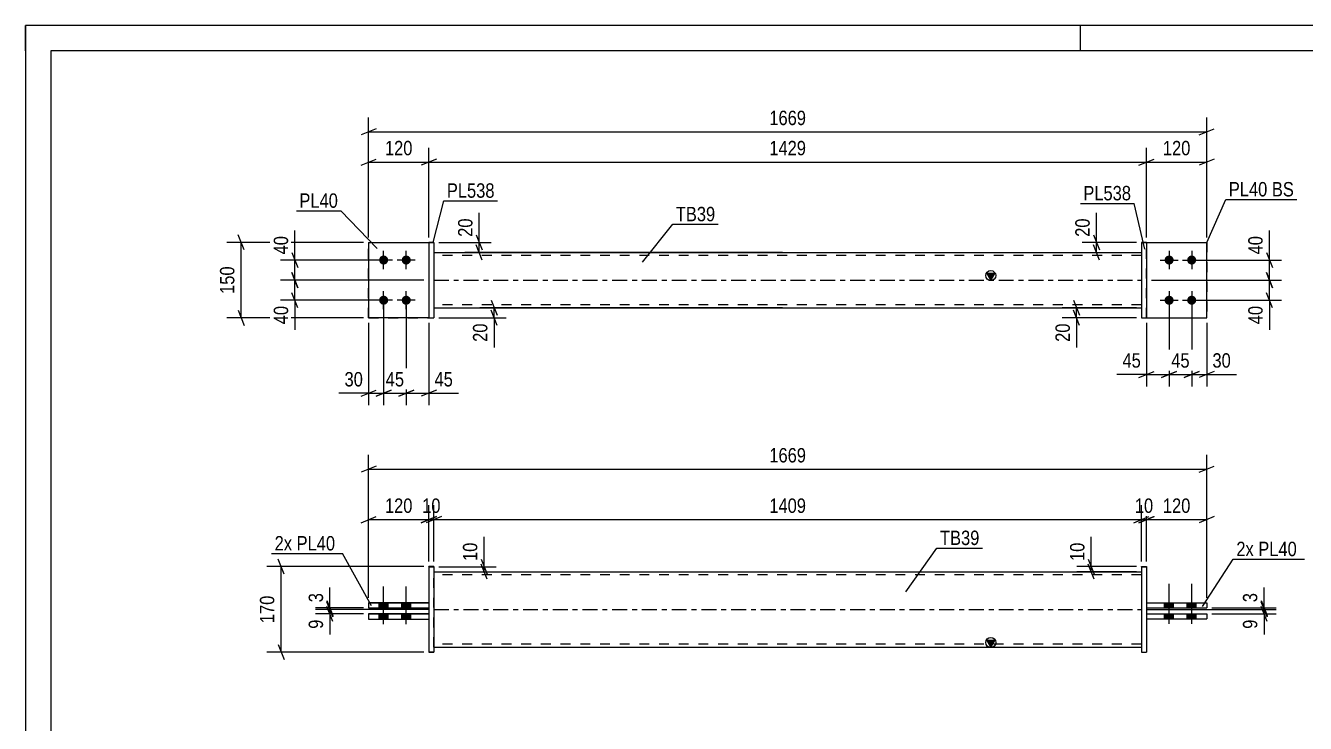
# Model space of a CAD drawing. Header units: millimetres. Extents: x 0 to 420, y 0 to 297.
# Drawn here: x 0 to 254.8, y 158.1 to 297 of the extents above; entities that cross this region are included whole.
import ezdxf

# ---------------------------------------------------------------- set-up
doc = ezdxf.new("R2010")
doc.units = ezdxf.units.MM
doc.linetypes.add('DXK_LINE_DOT2', pattern=[3.9198, 1.9599, -1.9599])
doc.linetypes.add('DXK_LINE_DOT3', pattern=[5.9187, 2.979, -0.9799, 0.9799, -0.9799])
doc.styles.add('Arial Narrow', font='ARIALN.TTF', dxfattribs={"height": 0.2})

# ---------------------------------------------------------------- blocks, each defined once
blk = doc.blocks.new('Unknown-585763677-1163')
at = {"color": 5, "linetype": 'Continuous'}
for p, q in [((420, 297), (0, 297)), ((0, 297), (0, 0)), ((0, 292), (0, 297)), ((210, 292), (210, 297)), ((415, 292), (5, 292)), ((5, 292), (5, 5))]:
    blk.add_line(p, q, dxfattribs=at)
blk = doc.blocks.new('Bolt-585763677-2068 - 2061')
at = {"linetype": 'Continuous'}
for points in [[(70.38, 181.12), (72.18, 181.12), (72.18, 182.12), (70.38, 182.12)], [(70.38, 181.12), (72.18, 181.12), (72.18, 182.12), (70.38, 182.12)], [(74.88, 181.12), (76.68, 181.12), (76.68, 182.12), (74.88, 182.12)], [(74.88, 181.12), (76.68, 181.12), (76.68, 182.12), (74.88, 182.12)], [(70.38, 178.92), (72.18, 178.92), (72.18, 179.92), (70.38, 179.92)], [(70.38, 178.92), (72.18, 178.92), (72.18, 179.92), (70.38, 179.92)], [(74.88, 178.92), (76.68, 178.92), (76.68, 179.92), (74.88, 179.92)], [(74.88, 178.92), (76.68, 178.92), (76.68, 179.92), (74.88, 179.92)]]:
    blk.add_hatch(color=1, dxfattribs=at).paths.add_polyline_path(points)
at = {"color": 1, "linetype": 'Continuous'}
for p, q in [((71.28, 177.92), (71.28, 185.42)), ((71.28, 177.92), (71.28, 185.42)), ((75.78, 177.92), (75.78, 185.42)), ((75.78, 177.92), (75.78, 185.42)), ((70.38, 181.12), (70.38, 182.12)), ((70.38, 181.12), (70.38, 182.12)), ((72.18, 181.12), (72.18, 182.12)), ((72.18, 181.12), (72.18, 182.12)), ((74.88, 181.12), (74.88, 182.12)), ((74.88, 181.12), (74.88, 182.12)), ((76.68, 181.12), (76.68, 182.12)), ((76.68, 181.12), (76.68, 182.12)), ((70.38, 178.92), (70.38, 179.92)), ((70.38, 178.92), (70.38, 179.92)), ((72.18, 178.92), (72.18, 179.92)), ((72.18, 178.92), (72.18, 179.92)), ((74.88, 178.92), (74.88, 179.92)), ((74.88, 178.92), (74.88, 179.92)), ((76.68, 178.92), (76.68, 179.92)), ((76.68, 178.92), (76.68, 179.92))]:
    blk.add_line(p, q, dxfattribs=at)
blk = doc.blocks.new('Part-585763677-2085 - 2061')
at = {"color": 2, "linetype": 'Continuous'}
for p, q in [((222.16, 189.34), (223.16, 189.34)), ((222.16, 189.33), (222.16, 172.33)), ((222.16, 189.33), (223.16, 189.33)), ((223.16, 189.33), (223.16, 172.33)), ((222.16, 172.33), (223.16, 172.33))]:
    blk.add_line(p, q, dxfattribs=at)
at = {"color": 7, "linetype": 'DXK_LINE_DOT2'}
for p, q in [((222.16, 189.33), (222.16, 189.34)), ((222.16, 189.34), (222.16, 189.33)), ((223.16, 189.33), (223.16, 189.34)), ((223.16, 189.34), (223.16, 189.33)), ((222.16, 172.33), (222.16, 172.34)), ((222.16, 172.34), (223.16, 172.34))]:
    blk.add_line(p, q, dxfattribs=at)
blk = doc.blocks.new('Part-585763677-2077 - 2061')
at = {"color": 2, "linetype": 'Continuous'}
for p, q in [((68.28, 182.12), (80.28, 182.12)), ((80.28, 182.12), (68.28, 182.12)), ((68.28, 182.12), (68.28, 181.12)), ((68.28, 181.12), (80.28, 181.12)), ((80.28, 182.12), (80.28, 181.12))]:
    blk.add_line(p, q, dxfattribs=at)
at = {"color": 7, "linetype": 'DXK_LINE_DOT2'}
for p, q in [((68.28, 182.12), (68.28, 182.12)), ((68.28, 182.12), (68.28, 182.12)), ((68.28, 181.12), (80.28, 181.12)), ((80.28, 182.12), (80.28, 182.12))]:
    blk.add_line(p, q, dxfattribs=at)
blk = doc.blocks.new('Bolt-585763677-2069 - 2061')
at = {"linetype": 'Continuous'}
for points in [[(228.56, 182.13), (226.76, 182.13), (226.76, 181.13), (228.56, 181.13)], [(228.56, 182.13), (226.76, 182.13), (226.76, 181.13), (228.56, 181.13)], [(233.06, 182.13), (231.26, 182.13), (231.26, 181.13), (233.06, 181.13)], [(233.06, 182.13), (231.26, 182.13), (231.26, 181.13), (233.06, 181.13)], [(228.56, 179.93), (226.76, 179.93), (226.76, 178.93), (228.56, 178.93)], [(228.56, 179.93), (226.76, 179.93), (226.76, 178.93), (228.56, 178.93)], [(233.06, 179.93), (231.26, 179.93), (231.26, 178.93), (233.06, 178.93)], [(233.06, 179.93), (231.26, 179.93), (231.26, 178.93), (233.06, 178.93)]]:
    blk.add_hatch(color=1, dxfattribs=at).paths.add_polyline_path(points)
at = {"color": 1, "linetype": 'Continuous'}
for p, q in [((227.66, 177.93), (227.66, 185.93)), ((227.66, 177.93), (227.66, 185.93)), ((232.16, 177.93), (232.16, 185.93)), ((232.16, 177.93), (232.16, 185.93)), ((226.76, 181.13), (226.76, 182.13)), ((226.76, 181.13), (226.76, 182.13)), ((228.56, 181.13), (228.56, 182.13)), ((228.56, 181.13), (228.56, 182.13)), ((231.26, 181.13), (231.26, 182.13)), ((231.26, 181.13), (231.26, 182.13)), ((233.06, 181.13), (233.06, 182.13)), ((233.06, 181.13), (233.06, 182.13)), ((226.76, 178.93), (226.76, 179.93)), ((226.76, 178.93), (226.76, 179.93)), ((228.56, 178.93), (228.56, 179.93)), ((228.56, 178.93), (228.56, 179.93)), ((231.26, 178.93), (231.26, 179.93)), ((231.26, 178.93), (231.26, 179.93)), ((233.06, 178.93), (233.06, 179.93)), ((233.06, 178.93), (233.06, 179.93))]:
    blk.add_line(p, q, dxfattribs=at)
blk = doc.blocks.new('Part-585763677-2072 - 2061')
at = {"color": 2, "linetype": 'Continuous'}
for p, q in [((81.28, 189.34), (80.28, 189.34)), ((80.28, 189.33), (81.28, 189.33)), ((80.28, 189.33), (80.28, 172.33)), ((81.28, 189.33), (81.28, 172.33)), ((81.28, 172.33), (80.28, 172.33))]:
    blk.add_line(p, q, dxfattribs=at)
at = {"color": 7, "linetype": 'DXK_LINE_DOT2'}
for p, q in [((80.28, 189.34), (80.28, 189.33)), ((80.28, 189.33), (80.28, 189.34)), ((81.28, 189.34), (81.28, 189.33)), ((80.28, 172.34), (81.28, 172.34)), ((81.28, 172.33), (81.28, 172.34))]:
    blk.add_line(p, q, dxfattribs=at)
blk = doc.blocks.new('Part-585763677-2090 - 2061')
at = {"color": 2, "linetype": 'Continuous'}
for p, q in [((223.16, 182.13), (223.16, 181.13)), ((223.16, 182.13), (235.16, 182.13)), ((223.16, 182.13), (235.16, 182.13)), ((223.16, 181.13), (235.16, 181.13)), ((235.16, 182.13), (235.16, 181.13))]:
    blk.add_line(p, q, dxfattribs=at)
at = {"color": 7, "linetype": 'DXK_LINE_DOT2'}
for p, q in [((223.16, 182.13), (223.16, 182.13)), ((223.16, 182.13), (223.16, 182.13)), ((223.16, 181.13), (235.16, 181.13)), ((235.16, 182.13), (235.16, 182.13))]:
    blk.add_line(p, q, dxfattribs=at)
blk = doc.blocks.new('Part-585763677-2082 - 2061')
at = {"color": 2, "linetype": 'Continuous'}
for p, q in [((68.28, 179.92), (80.28, 179.92)), ((80.28, 179.92), (68.28, 179.92)), ((68.28, 179.92), (68.28, 178.92)), ((68.28, 178.92), (80.28, 178.92)), ((80.28, 179.92), (80.28, 178.92))]:
    blk.add_line(p, q, dxfattribs=at)
at = {"color": 7, "linetype": 'DXK_LINE_DOT2'}
for p, q in [((68.28, 179.92), (68.28, 179.92)), ((68.28, 179.92), (68.28, 179.92)), ((68.28, 178.92), (80.28, 178.92)), ((80.28, 179.92), (80.28, 179.92))]:
    blk.add_line(p, q, dxfattribs=at)
blk = doc.blocks.new('Part-585763677-2095 - 2061')
at = {"color": 2, "linetype": 'Continuous'}
for p, q in [((223.16, 179.93), (223.16, 178.93)), ((223.16, 179.93), (235.16, 179.93)), ((223.16, 179.93), (235.16, 179.93)), ((223.16, 178.93), (235.16, 178.93)), ((235.16, 179.93), (235.16, 178.93))]:
    blk.add_line(p, q, dxfattribs=at)
at = {"color": 7, "linetype": 'DXK_LINE_DOT2'}
for p, q in [((223.16, 179.93), (223.16, 179.93)), ((223.16, 179.93), (223.16, 179.93)), ((223.16, 178.93), (235.16, 178.93)), ((235.16, 179.93), (235.16, 179.93))]:
    blk.add_line(p, q, dxfattribs=at)
blk = doc.blocks.new('Part-585763677-2100 - 2061')
at = {"linetype": 'Continuous'}
blk.add_hatch(color=2, dxfattribs=at).paths.add_polyline_path([(192.16, 173.34), (191.36, 174.74), (192.96, 174.74)])
at = {"color": 2, "linetype": 'Continuous'}
for p, q in [((81.28, 188.34), (222.16, 188.34)), ((81.28, 173.34), (222.16, 173.34)), ((192.16, 173.34), (191.36, 174.74)), ((191.36, 174.74), (192.96, 174.74)), ((192.96, 174.74), (192.16, 173.34))]:
    blk.add_line(p, q, dxfattribs=at)
at = {"color": 7, "linetype": 'DXK_LINE_DOT2'}
for p, q in [((81.28, 173.34), (81.28, 188.34)), ((222.16, 187.74), (81.28, 187.74)), ((222.16, 188.34), (222.16, 173.34)), ((222.16, 173.94), (81.28, 173.94))]:
    blk.add_line(p, q, dxfattribs=at)
at = {"color": 7, "linetype": 'DXK_LINE_DOT3'}
blk.add_line((81.28, 180.84), (222.16, 180.84), dxfattribs=at)
at = {"color": 2, "linetype": 'Continuous'}
blk.add_circle((192.16, 174.24), 1, dxfattribs=at)
blk = doc.blocks.new('Bolt-585763677-1722 - 1718')
at = {"linetype": 'Continuous'}
for points in [[(71.28, 251.25), (71.47, 251.23), (71.65, 251.17), (71.81, 251.08), (71.95, 250.95), (72.06, 250.8), (72.14, 250.63), (72.18, 250.44), (72.18, 250.25), (72.14, 250.07), (72.06, 249.9), (71.95, 249.75), (71.81, 249.62), (71.65, 249.53), (71.47, 249.47), (71.28, 249.45), (71.09, 249.47), (70.92, 249.53), (70.75, 249.62), (70.61, 249.75), (70.5, 249.9), (70.43, 250.07), (70.39, 250.25), (70.39, 250.44), (70.43, 250.63), (70.5, 250.8), (70.61, 250.95), (70.75, 251.08), (70.92, 251.17), (71.09, 251.23)], [(75.78, 251.25), (75.97, 251.23), (76.15, 251.17), (76.31, 251.08), (76.45, 250.95), (76.56, 250.8), (76.64, 250.63), (76.68, 250.44), (76.68, 250.25), (76.64, 250.07), (76.56, 249.9), (76.45, 249.75), (76.31, 249.62), (76.15, 249.53), (75.97, 249.47), (75.78, 249.45), (75.59, 249.47), (75.42, 249.53), (75.25, 249.62), (75.11, 249.75), (75, 249.9), (74.93, 250.07), (74.89, 250.25), (74.89, 250.44), (74.93, 250.63), (75, 250.8), (75.11, 250.95), (75.25, 251.08), (75.42, 251.17), (75.59, 251.23)], [(71.28, 243.25), (71.47, 243.23), (71.65, 243.17), (71.81, 243.08), (71.95, 242.95), (72.06, 242.8), (72.14, 242.63), (72.18, 242.44), (72.18, 242.25), (72.14, 242.07), (72.06, 241.9), (71.95, 241.75), (71.81, 241.62), (71.65, 241.53), (71.47, 241.47), (71.28, 241.45), (71.09, 241.47), (70.92, 241.53), (70.75, 241.62), (70.61, 241.75), (70.5, 241.9), (70.43, 242.07), (70.39, 242.25), (70.39, 242.44), (70.43, 242.63), (70.5, 242.8), (70.61, 242.95), (70.75, 243.08), (70.92, 243.17), (71.09, 243.23)], [(75.78, 243.25), (75.97, 243.23), (76.15, 243.17), (76.31, 243.08), (76.45, 242.95), (76.56, 242.8), (76.64, 242.63), (76.68, 242.44), (76.68, 242.25), (76.64, 242.07), (76.56, 241.9), (76.45, 241.75), (76.31, 241.62), (76.15, 241.53), (75.97, 241.47), (75.78, 241.45), (75.59, 241.47), (75.42, 241.53), (75.25, 241.62), (75.11, 241.75), (75, 241.9), (74.93, 242.07), (74.89, 242.25), (74.89, 242.44), (74.93, 242.63), (75, 242.8), (75.11, 242.95), (75.25, 243.08), (75.42, 243.17), (75.59, 243.23)]]:
    blk.add_hatch(color=1, dxfattribs=at).paths.add_polyline_path(points)
at = {"color": 1, "linetype": 'Continuous'}
for p, q in [((73.08, 250.35), (69.48, 250.35)), ((71.28, 248.55), (71.28, 252.15)), ((77.58, 250.35), (73.98, 250.35)), ((75.78, 248.55), (75.78, 252.15)), ((73.08, 242.35), (69.48, 242.35)), ((71.28, 240.55), (71.28, 244.15)), ((77.58, 242.35), (73.98, 242.35)), ((75.78, 240.55), (75.78, 244.15))]:
    blk.add_line(p, q, dxfattribs=at)
blk = doc.blocks.new('Bolt-585763677-1723 - 1718')
at = {"linetype": 'Continuous'}
for points in [[(227.66, 251.25), (227.85, 251.23), (228.03, 251.17), (228.19, 251.08), (228.33, 250.95), (228.44, 250.8), (228.52, 250.63), (228.56, 250.44), (228.56, 250.25), (228.52, 250.07), (228.44, 249.9), (228.33, 249.75), (228.19, 249.62), (228.03, 249.53), (227.85, 249.47), (227.66, 249.45), (227.48, 249.47), (227.3, 249.53), (227.13, 249.62), (226.99, 249.75), (226.88, 249.9), (226.81, 250.07), (226.77, 250.25), (226.77, 250.44), (226.81, 250.63), (226.88, 250.8), (226.99, 250.95), (227.13, 251.08), (227.3, 251.17), (227.48, 251.23)], [(232.16, 251.25), (232.35, 251.23), (232.53, 251.17), (232.69, 251.08), (232.83, 250.95), (232.94, 250.8), (233.02, 250.63), (233.06, 250.44), (233.06, 250.25), (233.02, 250.07), (232.94, 249.9), (232.83, 249.75), (232.69, 249.62), (232.53, 249.53), (232.35, 249.47), (232.16, 249.45), (231.98, 249.47), (231.8, 249.53), (231.63, 249.62), (231.49, 249.75), (231.38, 249.9), (231.31, 250.07), (231.27, 250.25), (231.27, 250.44), (231.31, 250.63), (231.38, 250.8), (231.49, 250.95), (231.63, 251.08), (231.8, 251.17), (231.98, 251.23)], [(227.66, 243.25), (227.85, 243.23), (228.03, 243.17), (228.19, 243.08), (228.33, 242.95), (228.44, 242.8), (228.52, 242.63), (228.56, 242.44), (228.56, 242.25), (228.52, 242.07), (228.44, 241.9), (228.33, 241.75), (228.19, 241.62), (228.03, 241.53), (227.85, 241.47), (227.66, 241.45), (227.48, 241.47), (227.3, 241.53), (227.13, 241.62), (226.99, 241.75), (226.88, 241.9), (226.81, 242.07), (226.77, 242.25), (226.77, 242.44), (226.81, 242.63), (226.88, 242.8), (226.99, 242.95), (227.13, 243.08), (227.3, 243.17), (227.48, 243.23)], [(232.16, 243.25), (232.35, 243.23), (232.53, 243.17), (232.69, 243.08), (232.83, 242.95), (232.94, 242.8), (233.02, 242.63), (233.06, 242.44), (233.06, 242.25), (233.02, 242.07), (232.94, 241.9), (232.83, 241.75), (232.69, 241.62), (232.53, 241.53), (232.35, 241.47), (232.16, 241.45), (231.98, 241.47), (231.8, 241.53), (231.63, 241.62), (231.49, 241.75), (231.38, 241.9), (231.31, 242.07), (231.27, 242.25), (231.27, 242.44), (231.31, 242.63), (231.38, 242.8), (231.49, 242.95), (231.63, 243.08), (231.8, 243.17), (231.98, 243.23)]]:
    blk.add_hatch(color=1, dxfattribs=at).paths.add_polyline_path(points)
at = {"color": 1, "linetype": 'Continuous'}
for p, q in [((225.86, 250.35), (229.46, 250.35)), ((227.66, 252.15), (227.66, 248.55)), ((230.36, 250.35), (233.96, 250.35)), ((232.16, 252.15), (232.16, 248.55)), ((225.86, 242.35), (229.46, 242.35)), ((227.66, 244.15), (227.66, 240.55)), ((230.36, 242.35), (233.96, 242.35)), ((232.16, 244.15), (232.16, 240.55))]:
    blk.add_line(p, q, dxfattribs=at)
blk = doc.blocks.new('Part-585763677-1728 - 1718')
at = {"color": 2, "linetype": 'Continuous'}
for p, q in [((80.28, 253.85), (81.28, 253.85)), ((81.28, 253.85), (80.28, 253.85)), ((80.28, 253.85), (80.28, 238.85)), ((81.28, 253.85), (81.28, 238.85)), ((80.28, 238.85), (81.28, 238.85))]:
    blk.add_line(p, q, dxfattribs=at)
at = {"color": 7, "linetype": 'DXK_LINE_DOT2'}
for p, q in [((80.28, 253.85), (80.28, 253.85)), ((80.28, 253.85), (80.28, 253.85)), ((81.28, 253.85), (81.28, 253.85)), ((80.28, 238.85), (81.28, 238.85))]:
    blk.add_line(p, q, dxfattribs=at)
blk = doc.blocks.new('Part-585763677-1733 - 1718')
at = {"color": 2, "linetype": 'Continuous'}
for p, q in [((68.28, 253.85), (80.28, 253.85)), ((68.28, 253.85), (68.28, 238.85)), ((80.28, 238.85), (68.28, 238.85)), ((68.28, 238.85), (68.28, 238.85))]:
    blk.add_line(p, q, dxfattribs=at)
at = {"color": 7, "linetype": 'DXK_LINE_DOT2'}
for p, q in [((68.28, 253.85), (80.28, 253.85)), ((80.28, 253.85), (80.28, 253.85)), ((80.28, 253.85), (80.28, 238.85)), ((68.28, 238.85), (80.28, 238.85))]:
    blk.add_line(p, q, dxfattribs=at)
blk = doc.blocks.new('Part-585763677-1734 - 1718')
at = {"color": 7, "linetype": 'DXK_LINE_DOT2'}
for p, q in [((68.28, 253.85), (80.28, 253.85)), ((68.28, 253.85), (80.28, 253.85)), ((68.28, 238.85), (68.28, 253.85)), ((80.28, 253.85), (80.28, 253.85)), ((80.28, 253.85), (80.28, 238.85)), ((68.28, 238.85), (80.28, 238.85)), ((80.28, 238.85), (68.28, 238.85)), ((68.28, 238.85), (68.28, 238.85))]:
    blk.add_line(p, q, dxfattribs=at)
blk = doc.blocks.new('Part-585763677-1739 - 1718')
at = {"color": 2, "linetype": 'Continuous'}
for p, q in [((223.16, 253.85), (222.16, 253.85)), ((222.16, 253.85), (223.16, 253.85)), ((222.16, 253.85), (222.16, 238.85)), ((223.16, 253.85), (223.16, 238.85)), ((222.16, 238.85), (223.16, 238.85))]:
    blk.add_line(p, q, dxfattribs=at)
at = {"color": 7, "linetype": 'DXK_LINE_DOT2'}
for p, q in [((222.16, 253.85), (222.16, 253.85)), ((222.16, 253.85), (222.16, 253.85)), ((223.16, 253.85), (223.16, 253.85)), ((223.16, 253.85), (223.16, 253.85)), ((222.16, 238.85), (223.16, 238.85))]:
    blk.add_line(p, q, dxfattribs=at)
blk = doc.blocks.new('Part-585763677-1764 - 1718')
at = {"color": 2, "linetype": 'Continuous'}
for p, q in [((223.16, 253.85), (235.16, 253.85)), ((235.16, 253.85), (235.16, 253.85)), ((235.16, 238.85), (235.16, 253.85)), ((223.16, 238.85), (235.16, 238.85))]:
    blk.add_line(p, q, dxfattribs=at)
at = {"color": 7, "linetype": 'DXK_LINE_DOT2'}
for p, q in [((223.16, 253.85), (235.16, 253.85)), ((223.16, 238.85), (223.16, 253.85)), ((235.16, 253.85), (235.16, 253.85)), ((223.16, 238.85), (223.16, 238.85)), ((223.16, 238.85), (235.16, 238.85))]:
    blk.add_line(p, q, dxfattribs=at)
blk = doc.blocks.new('Part-585763677-1769 - 1718')
at = {"color": 7, "linetype": 'DXK_LINE_DOT2'}
for p, q in [((223.16, 253.85), (235.16, 253.85)), ((223.16, 238.85), (223.16, 253.85)), ((223.16, 253.85), (235.16, 253.85)), ((235.16, 253.85), (235.16, 253.85)), ((235.16, 253.85), (235.16, 238.85)), ((223.16, 238.85), (223.16, 238.85)), ((223.16, 238.85), (235.16, 238.85)), ((223.16, 238.85), (235.16, 238.85))]:
    blk.add_line(p, q, dxfattribs=at)
blk = doc.blocks.new('Part-585763677-1774 - 1718')
at = {"linetype": 'Continuous'}
blk.add_hatch(color=2, dxfattribs=at).paths.add_polyline_path([(192.16, 246.35), (191.36, 247.75), (192.96, 247.75)])
at = {"color": 2, "linetype": 'Continuous'}
for p, q in [((81.28, 251.85), (222.16, 251.85)), ((192.16, 246.35), (191.36, 247.75)), ((191.36, 247.75), (192.96, 247.75)), ((192.96, 247.75), (192.16, 246.35)), ((81.28, 240.85), (222.16, 240.85))]:
    blk.add_line(p, q, dxfattribs=at)
at = {"color": 7, "linetype": 'DXK_LINE_DOT2'}
for p, q in [((81.28, 251.85), (81.28, 240.85)), ((222.16, 251.25), (81.28, 251.25)), ((222.16, 251.85), (222.16, 240.85)), ((222.16, 241.45), (81.28, 241.45))]:
    blk.add_line(p, q, dxfattribs=at)
at = {"color": 7, "linetype": 'DXK_LINE_DOT3'}
blk.add_line((81.28, 246.35), (222.16, 246.35), dxfattribs=at)
at = {"color": 2, "linetype": 'Continuous'}
blk.add_circle((192.16, 247.25), 1, dxfattribs=at)
blk = doc.blocks.new('StraightDimension-585763677-2757 - 2061')
at = {"color": 7, "linetype": 'Continuous'}
for p, q in [((223.16, 190.33), (223.16, 201.54)), ((235.16, 183.13), (235.16, 201.54)), ((221.66, 198.09), (224.66, 199.29)), ((236.66, 199.29), (233.66, 198.09)), ((223.16, 198.69), (235.16, 198.69))]:
    blk.add_line(p, q, dxfattribs=at)
at = {"color": 0}
blk.add_wipeout([(232.51, 199.44), (232.51, 203.64), (225.82, 203.64), (225.82, 199.44)], dxfattribs=at)
at = {"color": 3, "style": 'Arial Narrow'}
blk.add_text('120', height=2.863, dxfattribs=at).set_placement((226.42, 200.04))
blk = doc.blocks.new('StraightDimension-585763677-2163 - 2061')
at = {"color": 7, "linetype": 'Continuous'}
for p, q in [((68.28, 183.12), (68.28, 211.57)), ((235.16, 183.13), (235.16, 211.57)), ((69.78, 209.32), (66.78, 208.12)), ((233.66, 208.12), (236.66, 209.32)), ((68.28, 208.72), (235.16, 208.72))]:
    blk.add_line(p, q, dxfattribs=at)
at = {"color": 0}
blk.add_wipeout([(155.98, 209.47), (155.98, 213.67), (147.47, 213.67), (147.47, 209.47)], dxfattribs=at)
at = {"color": 3, "style": 'Arial Narrow'}
blk.add_text('1669', height=2.863, dxfattribs=at).set_placement((148.07, 210.07))
blk = doc.blocks.new('StraightDimension-585763677-2146 - 2061')
at = {"color": 7, "linetype": 'Continuous'}
for p, q in [((236.16, 181.13), (248.97, 181.13)), ((245.97, 182.63), (247.17, 179.63)), ((247.17, 179.34), (245.97, 182.34)), ((246.57, 180.84), (246.57, 181.13)), ((223.16, 180.84), (248.97, 180.84))]:
    blk.add_line(p, q, dxfattribs=at)
at = {"color": 0}
blk.add_wipeout([(245.82, 184.68), (241.62, 184.68), (241.62, 181.66), (245.82, 181.66)], dxfattribs=at)
at = {"color": 7, "linetype": 'Continuous'}
blk.add_line((246.57, 181.13), (246.57, 185.21), dxfattribs=at)
blk.add_line((246.57, 181.13), (246.57, 185.21), dxfattribs=at)
at = {"color": 3, "style": 'Arial Narrow'}
blk.add_text('3', height=2.86, rotation=90.0002, dxfattribs=at).set_placement((245.22, 182.26))
blk = doc.blocks.new('StraightDimension-585763677-2109 - 2061')
at = {"color": 7, "linetype": 'Continuous'}
for p, q in [((79.28, 189.34), (48.01, 189.34)), ((51.46, 187.84), (50.26, 190.84)), ((50.86, 172.34), (50.86, 189.34)), ((50.26, 173.84), (51.46, 170.84)), ((79.28, 172.34), (48.01, 172.34))]:
    blk.add_line(p, q, dxfattribs=at)
at = {"color": 0}
blk.add_wipeout([(50.11, 184.18), (45.91, 184.18), (45.91, 177.49), (50.11, 177.49)], dxfattribs=at)
at = {"color": 3, "style": 'Arial Narrow'}
blk.add_text('170', height=2.863, rotation=90.0002, dxfattribs=at).set_placement((49.51, 178.09))
blk = doc.blocks.new('StraightDimension-585763677-2120 - 2061')
at = {"color": 7, "linetype": 'Continuous'}
for p, q in [((221.16, 189.34), (209.31, 189.34)), ((211.56, 190.84), (212.76, 187.84)), ((212.76, 186.84), (211.56, 189.84)), ((212.16, 188.34), (212.16, 189.34)), ((221.16, 188.34), (209.31, 188.34))]:
    blk.add_line(p, q, dxfattribs=at)
at = {"color": 0}
blk.add_wipeout([(211.41, 194.72), (207.21, 194.72), (207.21, 189.86), (211.41, 189.86)], dxfattribs=at)
at = {"color": 7, "linetype": 'Continuous'}
blk.add_line((212.16, 189.34), (212.16, 195.24), dxfattribs=at)
blk.add_line((212.16, 189.34), (212.16, 195.24), dxfattribs=at)
at = {"color": 3, "style": 'Arial Narrow'}
blk.add_text('10', height=2.863, rotation=90.0002, dxfattribs=at).set_placement((210.81, 190.46))
blk = doc.blocks.new('StraightDimension-585763677-2760 - 2061')
at = {"color": 7, "linetype": 'Continuous'}
for p, q in [((80.28, 190.34), (80.28, 201.54)), ((81.28, 190.33), (81.28, 201.54)), ((78.78, 198.09), (81.78, 199.29)), ((82.78, 199.29), (79.78, 198.09)), ((80.28, 198.69), (81.28, 198.69))]:
    blk.add_line(p, q, dxfattribs=at)
at = {"color": 0}
blk.add_wipeout([(83.21, 199.44), (83.21, 203.64), (78.35, 203.64), (78.35, 199.44)], dxfattribs=at)
at = {"color": 3, "style": 'Arial Narrow'}
blk.add_text('10', height=2.863, dxfattribs=at).set_placement((78.95, 200.04))
blk = doc.blocks.new('StraightDimension-585763677-2130 - 2061')
at = {"color": 7, "linetype": 'Continuous'}
for p, q in [((245.97, 182.34), (247.17, 179.34)), ((247.17, 178.43), (245.97, 181.43)), ((223.16, 180.84), (248.97, 180.84)), ((236.16, 179.93), (248.97, 179.93)), ((246.57, 179.93), (246.57, 180.84))]:
    blk.add_line(p, q, dxfattribs=at)
at = {"color": 0}
blk.add_wipeout([(245.82, 179.4), (241.62, 179.4), (241.62, 176.37), (245.82, 176.37)], dxfattribs=at)
at = {"color": 7, "linetype": 'Continuous'}
blk.add_line((246.57, 179.93), (246.57, 175.85), dxfattribs=at)
blk.add_line((246.57, 179.93), (246.57, 175.85), dxfattribs=at)
at = {"color": 3, "style": 'Arial Narrow'}
blk.add_text('9', height=2.86, rotation=90.0002, dxfattribs=at).set_placement((245.22, 176.97))
blk = doc.blocks.new('StraightDimension-585763677-2174 - 2061')
at = {"color": 7, "linetype": 'Continuous'}
for p, q in [((59.97, 182.34), (61.17, 179.34)), ((61.17, 178.42), (59.97, 181.42)), ((80.28, 180.84), (57.72, 180.84)), ((67.28, 179.92), (57.72, 179.92)), ((60.57, 179.92), (60.57, 180.84))]:
    blk.add_line(p, q, dxfattribs=at)
at = {"color": 0}
blk.add_wipeout([(59.82, 179.4), (55.62, 179.4), (55.62, 176.37), (59.82, 176.37)], dxfattribs=at)
at = {"color": 7, "linetype": 'Continuous'}
blk.add_line((60.57, 179.92), (60.57, 175.84), dxfattribs=at)
blk.add_line((60.57, 179.92), (60.57, 175.84), dxfattribs=at)
at = {"color": 3, "style": 'Arial Narrow'}
blk.add_text('9', height=2.86, rotation=90.0002, dxfattribs=at).set_placement((59.22, 176.97))
blk = doc.blocks.new('StraightDimension-585763677-2254 - 2061')
at = {"color": 7, "linetype": 'Continuous'}
for p, q in [((82.28, 189.33), (93.68, 189.33)), ((90.68, 190.83), (91.88, 187.83)), ((91.88, 186.84), (90.68, 189.84)), ((91.28, 188.34), (91.28, 189.33)), ((82.28, 188.34), (93.68, 188.34))]:
    blk.add_line(p, q, dxfattribs=at)
at = {"color": 0}
blk.add_wipeout([(90.53, 194.72), (86.33, 194.72), (86.33, 189.86), (90.53, 189.86)], dxfattribs=at)
at = {"color": 7, "linetype": 'Continuous'}
blk.add_line((91.28, 189.33), (91.28, 195.24), dxfattribs=at)
blk.add_line((91.28, 189.33), (91.28, 195.24), dxfattribs=at)
at = {"color": 3, "style": 'Arial Narrow'}
blk.add_text('10', height=2.863, rotation=90.0002, dxfattribs=at).set_placement((89.93, 190.46))
blk = doc.blocks.new('StraightDimension-585763677-2190 - 2061')
at = {"color": 7, "linetype": 'Continuous'}
for p, q in [((67.28, 181.12), (57.72, 181.12)), ((59.97, 182.62), (61.17, 179.62)), ((61.17, 179.34), (59.97, 182.34)), ((60.57, 180.84), (60.57, 181.12)), ((80.28, 180.84), (57.72, 180.84))]:
    blk.add_line(p, q, dxfattribs=at)
at = {"color": 0}
blk.add_wipeout([(59.82, 184.67), (55.62, 184.67), (55.62, 181.65), (59.82, 181.65)], dxfattribs=at)
at = {"color": 7, "linetype": 'Continuous'}
blk.add_line((60.57, 181.12), (60.57, 185.2), dxfattribs=at)
blk.add_line((60.57, 181.12), (60.57, 185.2), dxfattribs=at)
at = {"color": 3, "style": 'Arial Narrow'}
blk.add_text('3', height=2.86, rotation=90.0002, dxfattribs=at).set_placement((59.22, 182.25))
blk = doc.blocks.new('StraightDimension-585763677-2758 - 2061')
at = {"color": 7, "linetype": 'Continuous'}
for p, q in [((222.16, 190.34), (222.16, 201.54)), ((223.16, 190.33), (223.16, 201.54)), ((220.66, 198.09), (223.66, 199.29)), ((224.66, 199.29), (221.66, 198.09)), ((222.16, 198.69), (223.16, 198.69))]:
    blk.add_line(p, q, dxfattribs=at)
at = {"color": 0}
blk.add_wipeout([(225.09, 199.44), (225.09, 203.64), (220.24, 203.64), (220.24, 199.44)], dxfattribs=at)
at = {"color": 3, "style": 'Arial Narrow'}
blk.add_text('10', height=2.863, dxfattribs=at).set_placement((220.84, 200.04))
blk = doc.blocks.new('StraightDimension-585763677-2759 - 2061')
at = {"color": 7, "linetype": 'Continuous'}
for p, q in [((81.28, 190.33), (81.28, 201.54)), ((222.16, 190.34), (222.16, 201.54)), ((82.78, 199.29), (79.78, 198.09)), ((220.66, 198.09), (223.66, 199.29)), ((81.28, 198.69), (222.16, 198.69))]:
    blk.add_line(p, q, dxfattribs=at)
at = {"color": 0}
blk.add_wipeout([(155.98, 199.44), (155.98, 203.64), (147.47, 203.64), (147.47, 199.44)], dxfattribs=at)
at = {"color": 3, "style": 'Arial Narrow'}
blk.add_text('1409', height=2.863, dxfattribs=at).set_placement((148.07, 200.04))
blk = doc.blocks.new('StraightDimension-585763677-2761 - 2061')
at = {"color": 7, "linetype": 'Continuous'}
for p, q in [((68.28, 183.12), (68.28, 201.54)), ((80.28, 190.34), (80.28, 201.54)), ((66.78, 198.09), (69.78, 199.29)), ((81.78, 199.29), (78.78, 198.09)), ((68.28, 198.69), (80.28, 198.69))]:
    blk.add_line(p, q, dxfattribs=at)
at = {"color": 0}
blk.add_wipeout([(77.62, 199.44), (77.62, 203.64), (70.94, 203.64), (70.94, 199.44)], dxfattribs=at)
at = {"color": 3, "style": 'Arial Narrow'}
blk.add_text('120', height=2.863, dxfattribs=at).set_placement((71.54, 200.04))
blk = doc.blocks.new('StraightDimension-585763677-1979 - 1718')
at = {"color": 7, "linetype": 'Continuous'}
for p, q in [((247.03, 247.85), (248.23, 244.85)), ((224.16, 246.35), (250.03, 246.35)), ((247.63, 242.35), (247.63, 246.35)), ((233.16, 242.35), (250.03, 242.35)), ((248.23, 240.85), (247.03, 243.85))]:
    blk.add_line(p, q, dxfattribs=at)
at = {"color": 0}
blk.add_wipeout([(246.88, 241.82), (242.68, 241.82), (242.68, 236.97), (246.88, 236.97)], dxfattribs=at)
at = {"color": 7, "linetype": 'Continuous'}
blk.add_line((247.63, 242.35), (247.63, 236.44), dxfattribs=at)
blk.add_line((247.63, 242.35), (247.63, 236.44), dxfattribs=at)
at = {"color": 3, "style": 'Arial Narrow'}
blk.add_text('40', height=2.863, rotation=90.0002, dxfattribs=at).set_placement((246.28, 237.57))
blk = doc.blocks.new('StraightDimension-585763677-2033 - 1718')
at = {"color": 7, "linetype": 'Continuous'}
for p, q in [((227.66, 241.35), (227.66, 225.19)), ((223.16, 237.85), (223.16, 225.19)), ((221.66, 226.99), (224.66, 228.19)), ((223.16, 227.59), (227.66, 227.59)), ((229.16, 228.19), (226.16, 226.99))]:
    blk.add_line(p, q, dxfattribs=at)
at = {"color": 0}
blk.add_wipeout([(222.64, 228.34), (222.64, 232.54), (217.78, 232.54), (217.78, 228.34)], dxfattribs=at)
at = {"color": 7, "linetype": 'Continuous'}
blk.add_line((223.16, 227.59), (217.26, 227.59), dxfattribs=at)
blk.add_line((223.16, 227.59), (217.26, 227.59), dxfattribs=at)
at = {"color": 3, "style": 'Arial Narrow'}
blk.add_text('45', height=2.863, dxfattribs=at).set_placement((218.38, 228.94))
blk = doc.blocks.new('StraightDimension-585763677-1972 - 1718')
at = {"color": 7, "linetype": 'Continuous'}
for p, q in [((89.72, 255.35), (90.92, 252.35)), ((82.28, 253.85), (92.72, 253.85)), ((90.92, 250.35), (89.72, 253.35)), ((90.32, 251.85), (90.32, 253.85)), ((150.72, 251.85), (87.47, 251.85))]:
    blk.add_line(p, q, dxfattribs=at)
at = {"color": 0}
blk.add_wipeout([(89.57, 259.23), (85.37, 259.23), (85.37, 254.37), (89.57, 254.37)], dxfattribs=at)
at = {"color": 7, "linetype": 'Continuous'}
blk.add_line((90.32, 253.85), (90.32, 259.75), dxfattribs=at)
blk.add_line((90.32, 253.85), (90.32, 259.75), dxfattribs=at)
at = {"color": 3, "style": 'Arial Narrow'}
blk.add_text('20', height=2.863, rotation=90.0002, dxfattribs=at).set_placement((88.97, 254.97))
blk = doc.blocks.new('StraightDimension-585763677-1777 - 1718')
at = {"color": 7, "linetype": 'Continuous'}
for p, q in [((43.51, 252.35), (42.31, 255.35)), ((67.28, 253.85), (40.06, 253.85)), ((42.91, 238.85), (42.91, 253.85)), ((42.31, 240.35), (43.51, 237.35)), ((67.28, 238.85), (40.06, 238.85))]:
    blk.add_line(p, q, dxfattribs=at)
at = {"color": 0}
blk.add_wipeout([(42.16, 249.69), (37.96, 249.69), (37.96, 243.01), (42.16, 243.01)], dxfattribs=at)
at = {"color": 3, "style": 'Arial Narrow'}
blk.add_text('150', height=2.863, rotation=90.0002, dxfattribs=at).set_placement((41.56, 243.61))
blk = doc.blocks.new('StraightDimension-585763677-1797 - 1718')
at = {"color": 7, "linetype": 'Continuous'}
for p, q in [((68.28, 254.85), (68.28, 272.7)), ((80.28, 254.85), (80.28, 272.7)), ((66.78, 269.25), (69.78, 270.45)), ((81.78, 270.45), (78.78, 269.25)), ((68.28, 269.85), (80.28, 269.85))]:
    blk.add_line(p, q, dxfattribs=at)
at = {"color": 0}
blk.add_wipeout([(77.62, 270.6), (77.62, 274.8), (70.94, 274.8), (70.94, 270.6)], dxfattribs=at)
at = {"color": 3, "style": 'Arial Narrow'}
blk.add_text('120', height=2.863, dxfattribs=at).set_placement((71.54, 271.2))
blk = doc.blocks.new('StraightDimension-585763677-1816 - 1718')
at = {"color": 7, "linetype": 'Continuous'}
for p, q in [((80.28, 254.85), (80.28, 272.7)), ((223.16, 254.85), (223.16, 272.7)), ((81.78, 270.45), (78.78, 269.25)), ((221.66, 269.25), (224.66, 270.45)), ((80.28, 269.85), (223.16, 269.85))]:
    blk.add_line(p, q, dxfattribs=at)
at = {"color": 0}
blk.add_wipeout([(155.98, 270.6), (155.98, 274.8), (147.47, 274.8), (147.47, 270.6)], dxfattribs=at)
at = {"color": 3, "style": 'Arial Narrow'}
blk.add_text('1429', height=2.863, dxfattribs=at).set_placement((148.07, 271.2))
blk = doc.blocks.new('StraightDimension-585763677-1835 - 1718')
at = {"color": 7, "linetype": 'Continuous'}
for p, q in [((223.16, 254.85), (223.16, 272.7)), ((235.16, 254.85), (235.16, 272.7)), ((221.66, 269.25), (224.66, 270.45)), ((236.66, 270.45), (233.66, 269.25)), ((223.16, 269.85), (235.16, 269.85))]:
    blk.add_line(p, q, dxfattribs=at)
at = {"color": 0}
blk.add_wipeout([(232.51, 270.6), (232.51, 274.8), (225.82, 274.8), (225.82, 270.6)], dxfattribs=at)
at = {"color": 3, "style": 'Arial Narrow'}
blk.add_text('120', height=2.863, dxfattribs=at).set_placement((226.42, 271.2))
blk = doc.blocks.new('StraightDimension-585763677-1855 - 1718')
at = {"color": 7, "linetype": 'Continuous'}
for p, q in [((68.28, 254.85), (68.28, 278.7)), ((235.16, 254.85), (235.16, 278.7)), ((69.78, 276.45), (66.78, 275.25)), ((68.28, 275.85), (235.16, 275.85)), ((233.66, 275.25), (236.66, 276.45))]:
    blk.add_line(p, q, dxfattribs=at)
at = {"color": 0}
blk.add_wipeout([(155.98, 276.6), (155.98, 280.8), (147.47, 280.8), (147.47, 276.6)], dxfattribs=at)
at = {"color": 3, "style": 'Arial Narrow'}
blk.add_text('1669', height=2.863, dxfattribs=at).set_placement((148.07, 277.2))
blk = doc.blocks.new('StraightDimension-585763677-1939 - 1718')
at = {"color": 7, "linetype": 'Continuous'}
for p, q in [((53.02, 247.85), (54.22, 244.85)), ((79.28, 246.35), (50.77, 246.35)), ((53.62, 242.35), (53.62, 246.35)), ((70.28, 242.35), (50.77, 242.35)), ((54.22, 240.85), (53.02, 243.85))]:
    blk.add_line(p, q, dxfattribs=at)
at = {"color": 0}
blk.add_wipeout([(52.87, 241.82), (48.67, 241.82), (48.67, 236.97), (52.87, 236.97)], dxfattribs=at)
at = {"color": 7, "linetype": 'Continuous'}
blk.add_line((53.62, 242.35), (53.62, 236.44), dxfattribs=at)
blk.add_line((53.62, 242.35), (53.62, 236.44), dxfattribs=at)
at = {"color": 3, "style": 'Arial Narrow'}
blk.add_text('40', height=2.863, rotation=90.0002, dxfattribs=at).set_placement((52.27, 237.57))
blk = doc.blocks.new('StraightDimension-585763677-1875 - 1718')
at = {"color": 7, "linetype": 'Continuous'}
for p, q in [((75.78, 241.35), (75.78, 221.45)), ((80.28, 237.85), (80.28, 221.45)), ((74.28, 223.25), (77.28, 224.45)), ((81.78, 224.45), (78.78, 223.25)), ((75.78, 223.85), (80.28, 223.85))]:
    blk.add_line(p, q, dxfattribs=at)
at = {"color": 0}
blk.add_wipeout([(85.66, 224.6), (85.66, 228.8), (80.81, 228.8), (80.81, 224.6)], dxfattribs=at)
at = {"color": 7, "linetype": 'Continuous'}
blk.add_line((80.28, 223.85), (86.19, 223.85), dxfattribs=at)
blk.add_line((80.28, 223.85), (86.19, 223.85), dxfattribs=at)
at = {"color": 3, "style": 'Arial Narrow'}
blk.add_text('45', height=2.863, dxfattribs=at).set_placement((81.41, 225.2))
blk = doc.blocks.new('StraightDimension-585763677-1958 - 1718')
at = {"color": 7, "linetype": 'Continuous'}
for p, q in [((208.65, 242.35), (209.85, 239.35)), ((221.16, 240.85), (206.4, 240.85)), ((209.85, 237.35), (208.65, 240.35)), ((209.25, 238.85), (209.25, 240.85)), ((221.16, 238.85), (206.4, 238.85))]:
    blk.add_line(p, q, dxfattribs=at)
at = {"color": 0}
blk.add_wipeout([(208.5, 238.32), (204.3, 238.32), (204.3, 233.47), (208.5, 233.47)], dxfattribs=at)
at = {"color": 7, "linetype": 'Continuous'}
blk.add_line((209.25, 238.85), (209.25, 232.94), dxfattribs=at)
blk.add_line((209.25, 238.85), (209.25, 232.94), dxfattribs=at)
at = {"color": 3, "style": 'Arial Narrow'}
blk.add_text('20', height=2.863, rotation=90.0002, dxfattribs=at).set_placement((207.9, 234.07))
blk = doc.blocks.new('StraightDimension-585763677-1894 - 1718')
at = {"color": 7, "linetype": 'Continuous'}
for p, q in [((71.28, 241.35), (71.28, 221.45)), ((75.78, 241.35), (75.78, 221.45)), ((69.78, 223.25), (72.78, 224.45)), ((77.28, 224.45), (74.28, 223.25)), ((71.28, 223.85), (75.78, 223.85))]:
    blk.add_line(p, q, dxfattribs=at)
at = {"color": 0}
blk.add_wipeout([(75.96, 224.6), (75.96, 228.8), (71.1, 228.8), (71.1, 224.6)], dxfattribs=at)
at = {"color": 3, "style": 'Arial Narrow'}
blk.add_text('45', height=2.863, dxfattribs=at).set_placement((71.7, 225.2))
blk = doc.blocks.new('StraightDimension-585763677-1910 - 1718')
at = {"color": 7, "linetype": 'Continuous'}
for p, q in [((71.28, 241.35), (71.28, 221.45)), ((68.28, 237.85), (68.28, 221.45)), ((66.78, 223.25), (69.78, 224.45)), ((72.78, 224.45), (69.78, 223.25)), ((68.28, 223.85), (71.28, 223.85))]:
    blk.add_line(p, q, dxfattribs=at)
at = {"color": 0}
blk.add_wipeout([(67.76, 224.6), (67.76, 228.8), (62.9, 228.8), (62.9, 224.6)], dxfattribs=at)
at = {"color": 7, "linetype": 'Continuous'}
blk.add_line((68.28, 223.85), (62.38, 223.85), dxfattribs=at)
blk.add_line((68.28, 223.85), (62.38, 223.85), dxfattribs=at)
at = {"color": 3, "style": 'Arial Narrow'}
blk.add_text('30', height=2.863, dxfattribs=at).set_placement((63.5, 225.2))
blk = doc.blocks.new('StraightDimension-585763677-1930 - 1718')
at = {"color": 7, "linetype": 'Continuous'}
for p, q in [((92.68, 242.35), (93.88, 239.35)), ((150.72, 240.85), (90.43, 240.85)), ((93.88, 237.35), (92.68, 240.35)), ((93.28, 238.85), (93.28, 240.85)), ((82.28, 238.85), (95.68, 238.85))]:
    blk.add_line(p, q, dxfattribs=at)
at = {"color": 0}
blk.add_wipeout([(92.53, 238.32), (88.33, 238.32), (88.33, 233.47), (92.53, 233.47)], dxfattribs=at)
at = {"color": 7, "linetype": 'Continuous'}
blk.add_line((93.28, 238.85), (93.28, 232.94), dxfattribs=at)
blk.add_line((93.28, 238.85), (93.28, 232.94), dxfattribs=at)
at = {"color": 3, "style": 'Arial Narrow'}
blk.add_text('20', height=2.863, rotation=90.0002, dxfattribs=at).set_placement((91.93, 234.07))
blk = doc.blocks.new('StraightDimension-585763677-1948 - 1718')
at = {"color": 7, "linetype": 'Continuous'}
for p, q in [((70.28, 250.35), (50.77, 250.35)), ((53.02, 251.85), (54.22, 248.85)), ((53.62, 246.35), (53.62, 250.35)), ((54.22, 244.85), (53.02, 247.85)), ((79.28, 246.35), (50.77, 246.35))]:
    blk.add_line(p, q, dxfattribs=at)
at = {"color": 0}
blk.add_wipeout([(52.87, 255.73), (48.67, 255.73), (48.67, 250.87), (52.87, 250.87)], dxfattribs=at)
at = {"color": 7, "linetype": 'Continuous'}
blk.add_line((53.62, 250.35), (53.62, 256.25), dxfattribs=at)
blk.add_line((53.62, 250.35), (53.62, 256.25), dxfattribs=at)
at = {"color": 3, "style": 'Arial Narrow'}
blk.add_text('40', height=2.863, rotation=90.0002, dxfattribs=at).set_placement((52.27, 251.47))
blk = doc.blocks.new('StraightDimension-585763677-1965 - 1718')
at = {"color": 7, "linetype": 'Continuous'}
for p, q in [((212.6, 255.35), (213.8, 252.35)), ((221.16, 253.85), (210.35, 253.85)), ((213.8, 250.35), (212.6, 253.35)), ((213.2, 251.85), (213.2, 253.85)), ((152.72, 251.85), (215.6, 251.85))]:
    blk.add_line(p, q, dxfattribs=at)
at = {"color": 0}
blk.add_wipeout([(212.45, 259.23), (208.25, 259.23), (208.25, 254.37), (212.45, 254.37)], dxfattribs=at)
at = {"color": 7, "linetype": 'Continuous'}
blk.add_line((213.2, 253.85), (213.2, 259.75), dxfattribs=at)
blk.add_line((213.2, 253.85), (213.2, 259.75), dxfattribs=at)
at = {"color": 3, "style": 'Arial Narrow'}
blk.add_text('20', height=2.863, rotation=90.0002, dxfattribs=at).set_placement((211.85, 254.97))
blk = doc.blocks.new('StraightDimension-585763677-1988 - 1718')
at = {"color": 7, "linetype": 'Continuous'}
for p, q in [((233.16, 250.35), (250.03, 250.35)), ((247.03, 251.85), (248.23, 248.85)), ((247.63, 246.35), (247.63, 250.35)), ((248.23, 244.85), (247.03, 247.85)), ((224.16, 246.35), (250.03, 246.35))]:
    blk.add_line(p, q, dxfattribs=at)
at = {"color": 0}
blk.add_wipeout([(246.88, 255.73), (242.68, 255.73), (242.68, 250.87), (246.88, 250.87)], dxfattribs=at)
at = {"color": 7, "linetype": 'Continuous'}
blk.add_line((247.63, 250.35), (247.63, 256.25), dxfattribs=at)
blk.add_line((247.63, 250.35), (247.63, 256.25), dxfattribs=at)
at = {"color": 3, "style": 'Arial Narrow'}
blk.add_text('40', height=2.863, rotation=90.0002, dxfattribs=at).set_placement((246.28, 251.47))
blk = doc.blocks.new('StraightDimension-585763677-1998 - 1718')
at = {"color": 7, "linetype": 'Continuous'}
for p, q in [((232.16, 241.35), (232.16, 225.19)), ((235.16, 237.85), (235.16, 225.19)), ((230.66, 226.99), (233.66, 228.19)), ((232.16, 227.59), (235.16, 227.59)), ((236.66, 228.19), (233.66, 226.99))]:
    blk.add_line(p, q, dxfattribs=at)
at = {"color": 0}
blk.add_wipeout([(240.54, 228.34), (240.54, 232.54), (235.69, 232.54), (235.69, 228.34)], dxfattribs=at)
at = {"color": 7, "linetype": 'Continuous'}
blk.add_line((235.16, 227.59), (241.07, 227.59), dxfattribs=at)
blk.add_line((235.16, 227.59), (241.07, 227.59), dxfattribs=at)
at = {"color": 3, "style": 'Arial Narrow'}
blk.add_text('30', height=2.863, dxfattribs=at).set_placement((236.29, 228.94))
blk = doc.blocks.new('StraightDimension-585763677-2017 - 1718')
at = {"color": 7, "linetype": 'Continuous'}
for p, q in [((227.66, 241.35), (227.66, 225.19)), ((232.16, 241.35), (232.16, 225.19)), ((226.16, 226.99), (229.16, 228.19)), ((227.66, 227.59), (232.16, 227.59)), ((233.66, 228.19), (230.66, 226.99))]:
    blk.add_line(p, q, dxfattribs=at)
at = {"color": 0}
blk.add_wipeout([(232.34, 228.34), (232.34, 232.54), (227.49, 232.54), (227.49, 228.34)], dxfattribs=at)
at = {"color": 3, "style": 'Arial Narrow'}
blk.add_text('45', height=2.863, dxfattribs=at).set_placement((228.09, 228.94))
blk = doc.blocks.new('MarkSet-585763677-2291 - 2061')
at = {"color": 30, "linetype": 'Continuous'}
blk.add_line((68.84, 181.56), (63.12, 191.96), dxfattribs=at)
at = {"color": 0}
blk.add_wipeout([(53.05, 192.56), (53.05, 195.56), (49.58, 195.56), (49.58, 192.56)], dxfattribs=at)
blk.add_wipeout([(53.05, 192.56), (53.05, 195.56), (49.58, 195.56), (49.58, 192.56)], dxfattribs=at)
blk.add_wipeout([(61.62, 192.56), (61.62, 195.56), (53.95, 195.56), (53.95, 192.56)], dxfattribs=at)
blk.add_wipeout([(61.62, 192.56), (61.62, 195.56), (53.95, 195.56), (53.95, 192.56)], dxfattribs=at)
at = {"color": 30, "linetype": 'Continuous'}
blk.add_line((48.98, 191.96), (63.12, 191.96), dxfattribs=at)
at = {"color": 3, "style": 'Arial Narrow'}
for s, p in [('2x', (49.58, 192.56)), ('PL40', (53.95, 192.56))]:
    blk.add_text(s, height=2.863, dxfattribs=at).set_placement(p)
blk = doc.blocks.new('Mark-585763677-2096 - 2061')
at = {"color": 0}
blk.add_wipeout([(189.91, 193.64), (189.91, 196.64), (182.05, 196.64), (182.05, 193.64)], dxfattribs=at)
blk.add_wipeout([(189.91, 193.64), (189.91, 196.64), (182.05, 196.64), (182.05, 193.64)], dxfattribs=at)
at = {"color": 30, "linetype": 'Continuous'}
for p, q in [((175.27, 184.36), (181.45, 193.04)), ((181.45, 193.04), (190.51, 193.04))]:
    blk.add_line(p, q, dxfattribs=at)
at = {"color": 3, "style": 'Arial Narrow'}
blk.add_text('TB39', height=2.863, dxfattribs=at).set_placement((182.05, 193.64))
blk = doc.blocks.new('MarkSet-585763677-2285 - 2061')
at = {"color": 0}
blk.add_wipeout([(244.52, 191.43), (244.52, 194.43), (241.05, 194.43), (241.05, 191.43)], dxfattribs=at)
blk.add_wipeout([(244.52, 191.43), (244.52, 194.43), (241.05, 194.43), (241.05, 191.43)], dxfattribs=at)
at = {"color": 30, "linetype": 'Continuous'}
blk.add_line((234.32, 181.41), (240.45, 190.83), dxfattribs=at)
at = {"color": 0}
blk.add_wipeout([(253.1, 191.43), (253.1, 194.43), (245.42, 194.43), (245.42, 191.43)], dxfattribs=at)
blk.add_wipeout([(253.1, 191.43), (253.1, 194.43), (245.42, 194.43), (245.42, 191.43)], dxfattribs=at)
at = {"color": 30, "linetype": 'Continuous'}
blk.add_line((240.45, 190.83), (254.6, 190.83), dxfattribs=at)
at = {"color": 3, "style": 'Arial Narrow'}
for s, p in [('2x', (241.05, 191.43)), ('PL40', (245.42, 191.43))]:
    blk.add_text(s, height=2.863, dxfattribs=at).set_placement(p)
blk = doc.blocks.new('Mark-585763677-1729 - 1718')
at = {"color": 0}
blk.add_wipeout([(62.18, 260.75), (62.18, 263.75), (54.51, 263.75), (54.51, 260.75)], dxfattribs=at)
blk.add_wipeout([(62.18, 260.75), (62.18, 263.75), (54.51, 263.75), (54.51, 260.75)], dxfattribs=at)
at = {"color": 30, "linetype": 'Continuous'}
for p in [(53.91, 260.15), (70, 252.68)]:
    blk.add_line(p, (62.78, 260.15), dxfattribs=at)
at = {"color": 3, "style": 'Arial Narrow'}
blk.add_text('PL40', height=2.863, dxfattribs=at).set_placement((54.51, 260.75))
blk = doc.blocks.new('Mark-585763677-1724 - 1718')
at = {"color": 0}
blk.add_wipeout([(93.37, 262.75), (93.37, 265.75), (83.87, 265.75), (83.87, 262.75)], dxfattribs=at)
blk.add_wipeout([(93.37, 262.75), (93.37, 265.75), (83.87, 265.75), (83.87, 262.75)], dxfattribs=at)
at = {"color": 30, "linetype": 'Continuous'}
for p, q in [((81.14, 253.85), (83.27, 262.15)), ((83.27, 262.15), (93.97, 262.15))]:
    blk.add_line(p, q, dxfattribs=at)
at = {"color": 3, "style": 'Arial Narrow'}
blk.add_text('PL538', height=2.863, dxfattribs=at).set_placement((83.87, 262.75))
blk = doc.blocks.new('Mark-585763677-1735 - 1718')
at = {"color": 0}
blk.add_wipeout([(220.09, 262.23), (220.09, 265.23), (210.59, 265.23), (210.59, 262.23)], dxfattribs=at)
blk.add_wipeout([(220.09, 262.23), (220.09, 265.23), (210.59, 265.23), (210.59, 262.23)], dxfattribs=at)
at = {"color": 30, "linetype": 'Continuous'}
for p in [(209.99, 261.63), (222.84, 252.53)]:
    blk.add_line(p, (220.69, 261.63), dxfattribs=at)
at = {"color": 3, "style": 'Arial Narrow'}
blk.add_text('PL538', height=2.863, dxfattribs=at).set_placement((210.59, 262.23))
blk = doc.blocks.new('Mark-585763677-1770 - 1718')
at = {"color": 0}
blk.add_wipeout([(137.3, 258.07), (137.3, 261.07), (129.45, 261.07), (129.45, 258.07)], dxfattribs=at)
blk.add_wipeout([(137.3, 258.07), (137.3, 261.07), (129.45, 261.07), (129.45, 258.07)], dxfattribs=at)
at = {"color": 30, "linetype": 'Continuous'}
for p, q in [((122.83, 249.94), (128.85, 257.47)), ((128.85, 257.47), (137.9, 257.47))]:
    blk.add_line(p, q, dxfattribs=at)
at = {"color": 3, "style": 'Arial Narrow'}
blk.add_text('TB39', height=2.863, dxfattribs=at).set_placement((129.45, 258.07))
blk = doc.blocks.new('MarkSet-585763677-2052 - 1718')
at = {"color": 0}
blk.add_wipeout([(247.22, 263.01), (247.22, 266.01), (239.55, 266.01), (239.55, 263.01)], dxfattribs=at)
blk.add_wipeout([(247.22, 263.01), (247.22, 266.01), (239.55, 266.01), (239.55, 263.01)], dxfattribs=at)
at = {"color": 30, "linetype": 'Continuous'}
blk.add_line((235.16, 253.85), (238.95, 262.41), dxfattribs=at)
at = {"color": 0}
blk.add_wipeout([(252.51, 263.01), (252.51, 266.01), (248.12, 266.01), (248.12, 263.01)], dxfattribs=at)
blk.add_wipeout([(252.51, 263.01), (252.51, 266.01), (248.12, 266.01), (248.12, 263.01)], dxfattribs=at)
at = {"color": 30, "linetype": 'Continuous'}
blk.add_line((238.95, 262.41), (253.11, 262.41), dxfattribs=at)
at = {"color": 3, "style": 'Arial Narrow'}
for s, p in [('PL40', (239.55, 263.01)), ('BS', (248.12, 263.01))]:
    blk.add_text(s, height=2.863, dxfattribs=at).set_placement(p)

msp = doc.modelspace()

# ---------------------------------------------------------------- block references
for name in ['Unknown-585763677-1163', 'Part-585763677-1733 - 1718', 'Part-585763677-1734 - 1718', 'Part-585763677-1728 - 1718', 'Part-585763677-1739 - 1718', 'Part-585763677-1764 - 1718', 'Part-585763677-1769 - 1718', 'Bolt-585763677-1722 - 1718', 'Part-585763677-1774 - 1718', 'Bolt-585763677-1723 - 1718', 'Part-585763677-2072 - 2061', 'Part-585763677-2085 - 2061', 'Part-585763677-2100 - 2061', 'Bolt-585763677-2068 - 2061', 'Bolt-585763677-2069 - 2061', 'Part-585763677-2077 - 2061', 'Part-585763677-2090 - 2061', 'Part-585763677-2082 - 2061', 'Part-585763677-2095 - 2061']:
    msp.add_blockref(name, (0, 0))

# ---------------------------------------------------------------- next in the draw order: block references
for name in ['StraightDimension-585763677-1972 - 1718', 'StraightDimension-585763677-1777 - 1718', 'StraightDimension-585763677-1979 - 1718', 'StraightDimension-585763677-2757 - 2061']:
    msp.add_blockref(name, (0, 0))

# ---------------------------------------------------------------- next in the draw order: block references
for name in ['StraightDimension-585763677-1797 - 1718', 'StraightDimension-585763677-1939 - 1718', 'StraightDimension-585763677-2033 - 1718', 'StraightDimension-585763677-1998 - 1718', 'StraightDimension-585763677-2163 - 2061']:
    msp.add_blockref(name, (0, 0))

# ---------------------------------------------------------------- next in the draw order: block references
for name in ['StraightDimension-585763677-1816 - 1718', 'StraightDimension-585763677-1958 - 1718', 'StraightDimension-585763677-1875 - 1718', 'StraightDimension-585763677-2017 - 1718', 'StraightDimension-585763677-2120 - 2061', 'StraightDimension-585763677-2109 - 2061', 'StraightDimension-585763677-2146 - 2061']:
    msp.add_blockref(name, (0, 0))

# ---------------------------------------------------------------- next in the draw order: block references
for name in ['StraightDimension-585763677-1835 - 1718', 'StraightDimension-585763677-1930 - 1718', 'StraightDimension-585763677-1894 - 1718', 'StraightDimension-585763677-2760 - 2061', 'StraightDimension-585763677-2758 - 2061', 'StraightDimension-585763677-2174 - 2061', 'StraightDimension-585763677-2130 - 2061']:
    msp.add_blockref(name, (0, 0))

# ---------------------------------------------------------------- next in the draw order: block references
for name in ['StraightDimension-585763677-1855 - 1718', 'StraightDimension-585763677-1910 - 1718', 'StraightDimension-585763677-2254 - 2061', 'MarkSet-585763677-2285 - 2061', 'StraightDimension-585763677-2190 - 2061']:
    msp.add_blockref(name, (0, 0))

# ---------------------------------------------------------------- next in the draw order: block references
for name in ['Mark-585763677-1724 - 1718', 'Mark-585763677-1770 - 1718', 'StraightDimension-585763677-1965 - 1718', 'StraightDimension-585763677-1948 - 1718', 'StraightDimension-585763677-1988 - 1718', 'StraightDimension-585763677-2759 - 2061']:
    msp.add_blockref(name, (0, 0))

# ---------------------------------------------------------------- next in the draw order: block references
for name in ['Mark-585763677-1735 - 1718', 'MarkSet-585763677-2052 - 1718', 'Mark-585763677-1729 - 1718', 'StraightDimension-585763677-2761 - 2061', 'Mark-585763677-2096 - 2061']:
    msp.add_blockref(name, (0, 0))

# ---------------------------------------------------------------- next in the draw order: block references
msp.add_blockref('MarkSet-585763677-2291 - 2061', (0, 0))

doc.saveas('drawing.dxf')
